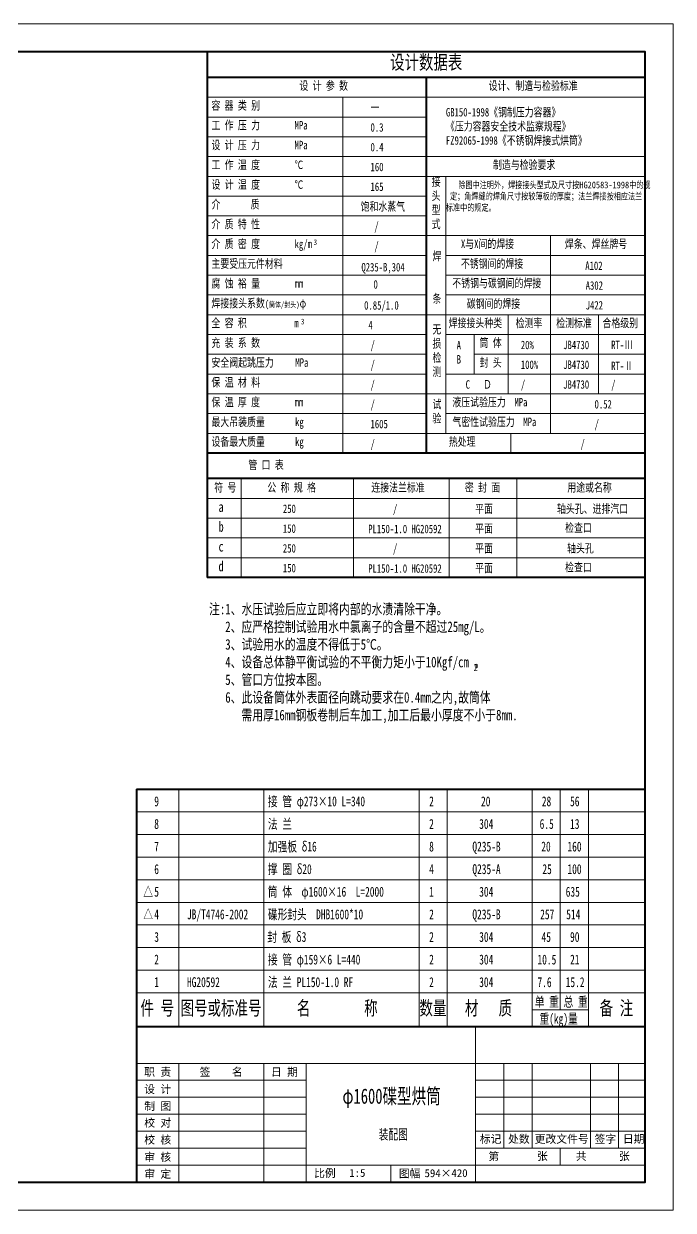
# Model space of a CAD drawing. Extents: x -15853 to 3578, y -6535 to 2458.
# Drawn here: x -12213 to -9913, y -6535 to -2335 of the extents above; entities that cross this region are included whole.
import ezdxf
from ezdxf.enums import TextEntityAlignment as Align

# ---------------------------------------------------------------- set-up
doc = ezdxf.new("R2010")
doc.units = 0
doc.header["$LTSCALE"] = 10
for name, color, linetype, lineweight in [('A 粗实线', 1, 'CONTINUOUS', 40), ('B 细实线', 7, 'CONTINUOUS', 18), ('C 文 字', 2, 'CONTINUOUS', 20), ('J 标注尺寸', 2, 'CONTINUOUS', 18)]:
    doc.layers.add(name, color=color, linetype=linetype, lineweight=lineweight)
doc.styles.add('HZTXT', font='SIMFANG.TTF', dxfattribs={"width": 0.75})
doc.styles.add('标题中文', font='SIMFANG.TTF', dxfattribs={"width": 0.7})

msp = doc.modelspace()

# ---------------------------------------------------------------- linework, layer by layer
at = {"layer": 'A 粗实线'}
for p, q in [((-11563.12, -2435.13), (-11563.12, -4295.3)), ((-10013.12, -2525.3), (-11563.12, -2525.3)), ((-10788.12, -2525.3), (-10788.12, -3855.3)), ((-10013.12, -3855.3), (-11563.12, -3855.3)), ((-10013.12, -3945.3), (-11563.12, -3945.3)), ((-10013.12, -4295.3), (-11563.12, -4295.3)), ((-11813.12, -5045.13), (-11813.12, -5885.13)), ((-11813.12, -5045.13), (-10013.12, -5045.13)), ((-11813.12, -5885.13), (-10013.12, -5885.13))]:
    msp.add_line(p, q, dxfattribs=at)
at = {"layer": 'A 粗实线', "color": 1}
msp.add_line((-11813.12, -5885.13), (-11813.12, -6435.13), dxfattribs=at)
at = {"layer": 'A 粗实线', "color": 5}
msp.add_lwpolyline([(-15603.12, -6435.13), (-10013.12, -6435.13), (-10013.12, -2435.13), (-15603.12, -2435.13)], close=True, dxfattribs=at)
at = {"layer": 'B 细实线'}
for p, q in [((-10013.12, -2595.3), (-11563.12, -2595.3)), ((-11083.12, -2595.3), (-11083.12, -3855.3)), ((-10788.12, -2665.3), (-11563.12, -2665.3)), ((-10788.12, -2735.3), (-11563.12, -2735.3)), ((-10013.12, -2805.3), (-11563.12, -2805.3)), ((-10013.12, -2875.3), (-11563.12, -2875.3)), ((-10718.12, -2875.3), (-10718.12, -3785.3)), ((-10788.12, -2945.3), (-11563.12, -2945.3)), ((-10788.12, -3015.3), (-11563.12, -3015.3)), ((-10718.12, -3085.3), (-11563.12, -3085.3)), ((-10013.12, -3085.3), (-10718.12, -3085.3)), ((-10348.12, -3085.3), (-10348.12, -3785.3)), ((-10788.12, -3155.3), (-11563.12, -3155.3)), ((-10013.12, -3155.3), (-10718.12, -3155.3)), ((-10788.12, -3225.3), (-11563.12, -3225.3)), ((-10013.12, -3225.3), (-10718.12, -3225.3)), ((-10788.12, -3295.3), (-11563.12, -3295.3)), ((-10013.12, -3295.3), (-10718.12, -3295.3)), ((-10013.12, -3365.3), (-11563.12, -3365.3)), ((-10498.12, -3365.3), (-10498.12, -3645.3)), ((-10178.12, -3365.3), (-10178.12, -3645.3)), ((-10788.12, -3435.3), (-11563.12, -3435.3)), ((-10013.12, -3435.3), (-10718.12, -3435.3)), ((-10618.12, -3435.3), (-10618.12, -3575.3)), ((-10788.12, -3505.3), (-11563.12, -3505.3)), ((-10013.12, -3505.3), (-10618.12, -3505.3)), ((-10788.12, -3575.3), (-11563.12, -3575.3)), ((-10013.12, -3575.3), (-10718.12, -3575.3)), ((-10013.12, -3645.3), (-11563.12, -3645.3)), ((-10788.12, -3715.3), (-11563.12, -3715.3)), ((-10013.12, -3715.3), (-10718.12, -3715.3)), ((-10013.12, -3785.3), (-11563.12, -3785.3)), ((-10488.46, -3785.3), (-10488.46, -3855.3)), ((-11443.12, -3945.3), (-11443.12, -4295.3)), ((-11044.81, -3945.3), (-11044.81, -4295.3)), ((-10706.93, -3945.3), (-10706.93, -4295.3)), ((-10466.97, -3945.3), (-10466.97, -4295.3)), ((-10013.12, -4015.3), (-11563.12, -4015.3)), ((-10013.12, -4085.3), (-11563.12, -4085.3)), ((-10013.12, -4155.3), (-11563.12, -4155.3)), ((-10013.12, -4225.3), (-11563.12, -4225.3)), ((-11663.12, -5885.13), (-11663.12, -5045.13)), ((-11363.12, -5885.13), (-11363.12, -5045.13)), ((-10813.12, -5885.13), (-10813.12, -5045.13)), ((-10713.12, -5885.13), (-10713.12, -5045.13)), ((-10413.12, -5885.13), (-10413.12, -5045.13)), ((-10313.12, -5825.13), (-10313.12, -5045.13)), ((-10213.12, -5885.13), (-10213.12, -5045.13)), ((-11813.12, -5125.13), (-10013.12, -5125.13)), ((-11813.12, -5205.13), (-10013.12, -5205.13)), ((-11813.12, -5285.13), (-10013.12, -5285.13)), ((-11813.12, -5365.13), (-10013.12, -5365.13)), ((-11813.12, -5445.13), (-10013.12, -5445.13)), ((-11813.12, -5525.13), (-10013.12, -5525.13)), ((-11813.12, -5605.13), (-10013.12, -5605.13)), ((-11813.12, -5685.13), (-10013.12, -5685.13)), ((-11813.12, -5765.13), (-10013.12, -5765.13)), ((-10413.12, -5825.13), (-10213.12, -5825.13)), ((-10613.12, -5885.13), (-10613.12, -6435.13)), ((-11813.12, -6015.13), (-10013.12, -6015.13)), ((-11663.12, -6015.13), (-11663.12, -6435.13)), ((-11363.12, -6015.13), (-11363.12, -6435.13)), ((-11213.12, -6015.13), (-11213.12, -6435.13)), ((-10513.12, -6015.13), (-10513.12, -6315.13)), ((-10413.12, -6015.13), (-10413.12, -6315.13)), ((-10206.65, -6015.13), (-10206.65, -6315.13)), ((-10106.65, -6015.13), (-10106.65, -6315.13)), ((-11813.12, -6075.13), (-11213.12, -6075.13)), ((-10613.12, -6075.13), (-10013.12, -6075.13)), ((-11813.12, -6135.13), (-11213.12, -6135.13)), ((-10613.12, -6135.13), (-10013.12, -6135.13)), ((-11813.12, -6195.13), (-11213.12, -6195.13)), ((-10613.12, -6195.13), (-10013.12, -6195.13)), ((-11813.12, -6255.13), (-11213.12, -6255.13)), ((-10613.12, -6255.13), (-10013.12, -6255.13)), ((-11813.12, -6315.13), (-11213.12, -6315.13)), ((-10613.12, -6315.13), (-10013.12, -6315.13)), ((-10313.12, -6375.13), (-10313.12, -6315.13)), ((-11813.12, -6375.13), (-10013.12, -6375.13)), ((-10913.12, -6375.13), (-10913.12, -6435.13))]:
    msp.add_line(p, q, dxfattribs=at)
msp.add_lwpolyline([(-15853.12, -6535.13), (-9913.12, -6535.13), (-9913.12, -2335.13), (-15853.12, -2335.13)], close=True, dxfattribs=at)

# ---------------------------------------------------------------- texts
at = {"layer": 'C 文 字', "style": '标题中文', "oblique": 0.5}
msp.add_text('职 责', height=28, rotation=0.09587, dxfattribs=at).set_placement((-11738.26, -6045.69), align=Align.MIDDLE_CENTER)
for s, p in [('签    名', (-11513.7, -6044.64)), ('日 期', (-11289.8, -6045.24)), ('设 计', (-11738.26, -6105.69)), ('制 图', (-11738.26, -6165.69)), ('校 对', (-11738.26, -6224.63)), ('校 核', (-11738.26, -6284.63)), ('标记', (-10559.83, -6281.97)), ('处数', (-10459.83, -6281.97)), ('更改文件号', (-10308.22, -6281.97)), ('签字', (-10153.37, -6281.97)), ('日期', (-10053.37, -6281.97)), ('审 核', (-11738.26, -6345.69)), ('第       张', (-10462.8, -6342.93)), ('共      张', (-10162.8, -6342.93)), ('审 定', (-11738.26, -6405.69)), ('比例', (-11146.48, -6403.11)), ('1:5', (-11031.66, -6403.11)), ('图幅', (-10846.48, -6404.01)), ('594×420', (-10717.58, -6404.01))]:
    msp.add_text(s, height=28, rotation=0.09587, dxfattribs=at).set_placement(p, align=Align.MIDDLE)
at = {"layer": 'C 文 字', "attachment_point": 1, "style": 'HZTXT'}
for s, insert, char_height, width in [('设计数据表', (-10915.61, -2446.47), 50, 775), ('设 计 参 数', (-11236.52, -2539.48), 30, 480), ('设计、制造与检验标准', (-10566.6, -2539.48), 30, 480), ('容 器 类 别', (-11548.02, -2609.48), 30, 480), ('一', (-10984.85, -2617.03), 30, 480), ('GB150-1998《钢制压力容器》\\P《压力容器安全技术监察规程》\\PFZ92065-1998《不锈钢焊接式烘筒》', (-10717.96, -2633.29), 30, 775), ('工 作 压 力        MPa', (-11548.02, -2679.48), 30, 480), ('0.3', (-10984.85, -2687.03), 30, 480), ('设 计 压 力        MPa', (-11548.02, -2749.48), 30, 480), ('0.4', (-10984.85, -2757.03), 30, 480), ('工 作 温 度        ℃', (-11548.02, -2819.48), 30, 480), ('160', (-10984.85, -2827.03), 30, 480), (' 制造与检验要求', (-10566.6, -2819.48), 30, 480), ('设 计 温 度        ℃', (-11548.02, -2889.48), 30, 480), ('165', (-10984.85, -2897.03), 30, 480), ('接\\P头\\P型\\P式', (-10768.48, -2879.41), 30, 480), ('   除图中注明外，焊接接头型式及尺寸按HG20583-1998中的规\\P 定；角焊缝的焊角尺寸按较薄板的厚度；法兰焊接按相应法兰标准中的规定。', (-10718.12, -2893.7), 24, 705), ('介       质', (-11548.02, -2959.48), 30, 480), ('饱和水蒸气', (-11020, -2967.03), 30, 480), ('介 质 特 性', (-11548.02, -3029.48), 30, 480), ('/', (-10971.28, -3037.03), 30, 480), ('介 质 密 度        kg/m', (-11548.02, -3099.48), 30, 480), ('3', (-11186.26, -3098.57), 20, 480), ('/', (-10971.28, -3107.03), 30, 480), ('X与X间的焊接', (-10664.79, -3099.48), 30, 480), ('焊条、焊丝牌号', (-10296.92, -3099.48), 30, 480), ('焊\\P\\P\\P条', (-10765.6, -3142.84), 30, 480), ('主要受压元件材料', (-11548.02, -3169.48), 30, 480), ('Q235-B,304 ', (-11017.13, -3181.92), 30, 480), ('不锈钢间的焊接', (-10664.79, -3169.48), 30, 480), ('  A102', (-10255.24, -3176.66), 30, 480), ('不锈钢与碳钢间的焊接', (-10695.41, -3238.39), 30, 480), ('腐 蚀 裕 量        mm', (-11548.02, -3239.48), 30, 480), ('0', (-10974.42, -3242.76), 30, 480), ('A302', (-10223.23, -3246.66), 30, 480), ('焊接接头系数{\\H0.8333x;(\\H0.8x;筒体/封头)}φ{\\H0.8333x;        } ', (-11548.02, -3309.48), 30, 480), ('0.85/1.0', (-11007.48, -3317.03), 30, 480), (' 碳钢间的焊接', (-10659.46, -3311.15), 30, 480), ('J422', (-10223.23, -3316.66), 30, 480), ('全 容 积           m', (-11548.02, -3379.48), 30, 480), ('3', (-11231.45, -3379.33), 20, 480), ('4', (-10992.4, -3387.03), 30, 480), ('无\\P损\\P检\\P测', (-10765.6, -3402.13), 30, 480), ('焊接接头种类', (-10708.1, -3379.48), 30, 480), ('检测率', (-10471.2, -3379.48), 30, 480), ('检测标准', (-10327.55, -3379.48), 30, 480), ('合格级别', (-10163.74, -3379.48), 30, 480), ('充 装 系 数', (-11548.02, -3449.48), 30, 480), ('/', (-10984.85, -3457.03), 30, 480), ('A\\PB', (-10679.91, -3458.1), 30, 480), ('筒 体', (-10598.76, -3449.48), 30, 480), ('20%', (-10452.78, -3457.03), 30, 480), ('JB4730', (-10302.78, -3457.03), 30, 480), ('RT-Ⅲ', (-10132.78, -3457.03), 30, 480), ('安全阀起跳压力     MPa', (-11548.02, -3519.48), 30, 480), ('/', (-10984.85, -3527.03), 30, 480), ('封 头', (-10598.76, -3519.48), 30, 480), ('100%', (-10452.78, -3527.03), 30, 480), ('JB4730', (-10302.78, -3527.03), 30, 480), ('RT-Ⅱ', (-10132.78, -3531.12), 30, 480), ('保 温 材 料', (-11548.02, -3589.48), 30, 480), ('/', (-10984.85, -3597.03), 30, 480), ('C   Ｄ', (-10648.14, -3597.03), 30, 480), ('/', (-10452.78, -3597.03), 30, 480), ('JB4730', (-10302.78, -3597.03), 30, 480), ('/', (-10132.78, -3597.03), 30, 480), ('保 温 厚 度        mm', (-11548.02, -3659.48), 30, 480), ('/', (-10984.85, -3667.03), 30, 480), ('试\\P验', (-10765.6, -3667.03), 30, 480), ('液压试验压力  MPa', (-10695.03, -3659.48), 30, 480), ('0.52', (-10191.72, -3667.03), 30, 480), ('最大吊装质量       kg', (-11548.02, -3729.48), 30, 480), ('1605', (-10984.85, -3737.03), 30, 480), ('气密性试验压力  MPa', (-10695.03, -3729.48), 30, 480), ('/', (-10191.72, -3737.03), 30, 480), ('设备最大质量       kg', (-11548.02, -3799.48), 30, 480), ('/', (-10984.85, -3807.03), 30, 480), ('热处理', (-10707.63, -3799.48), 30, 480), ('/', (-10241.6, -3807.03), 30, 480), ('管 口 表', (-11417.34, -3881.68), 30, 480), (' 符 号', (-11553.37, -3961.6), 30, 480), ('公 称 规 格', (-11349.94, -3961.6), 30, 480), ('连接法兰标准', (-10981.98, -3961.6), 30, 480), ('密 封 面', (-10651.06, -3961.6), 30, 480), ('用途或名称', (-10288.18, -3961.6), 30, 480), ('a', (-11523.02, -4027.38), 36, 576), ('250', (-11295.08, -4037.03), 30, 480), ('/', (-10905.34, -4037.03), 30, 480), ('平面', (-10614.41, -4037.03), 30, 480), ('轴头孔、进排汽口', (-10324.95, -4037.03), 30, 480), ('b', (-11523.02, -4097.38), 36, 576), ('150', (-11295.08, -4107.03), 30, 480), ('PL150-1.0 HG20592', (-10993.06, -4108.4), 30, 480), ('平面', (-10614.41, -4107.03), 30, 480), ('检查口', (-10296.07, -4104.28), 30, 480), ('c', (-11523.02, -4167.38), 36, 576), ('250', (-11295.08, -4177.03), 30, 480), ('/', (-10905.34, -4177.03), 30, 480), ('平面', (-10614.41, -4177.03), 30, 480), ('轴头孔', (-10289.11, -4177.03), 30, 480), ('d', (-11523.02, -4237.38), 36, 576), ('检查口', (-10296.07, -4244.28), 30, 480), ('150', (-11295.08, -4247.03), 30, 480), ('PL150-1.0 HG20592', (-10993.06, -4248.4), 30, 480), ('平面', (-10614.41, -4247.03), 30, 480)]:
    msp.add_mtext(s, dxfattribs=dict(at, insert=insert, char_height=char_height, width=width))
at = {"layer": 'C 文 字', "insert": (-11556.6, -4388.23), "char_height": 37.5, "attachment_point": 1, "style": 'HZTXT'}
msp.add_mtext('注:1、水压试验后应立即将内部的水渍清除干净。\\P   2、应严格控制试验用水中氯离子的含量不超过25mg/L。\\P   3、试验用水的温度不得低于5℃。\\P   4、设备总体静平衡试验的不平衡力矩小于10Kgf/cm 。\\P   5、管口方位按本图。\\P   6、此设备筒体外表面径向跳动要求在0.4mm之内,故筒体\\P      需用厚16mm钢板卷制后车加工,加工后最小厚度不小于8mm.', dxfattribs=at)
at = {"layer": 'J 标注尺寸', "style": '标题中文', "width": 0.7}
for s, height, p in [('2', 25.2, (-10619.98, -4626.61)), ('9', 35, (-11750.55, -5105.13)), ('接 管 φ273×10 L=340', 35, (-11348.11, -5105.13)), ('2', 35, (-10777.3, -5105.13)), ('20', 35, (-10593.77, -5105.13)), ('28', 35, (-10378.49, -5105.13)), ('56', 35, (-10278.49, -5105.13)), ('8', 35, (-11750.55, -5185.13)), ('法 兰 ', 35, (-11348.11, -5185.13)), ('2', 35, (-10777.3, -5185.13)), (' 304', 35, (-10616.87, -5185.13)), ('6.5', 35, (-10386.21, -5185.13)), ('13', 35, (-10278.49, -5185.13)), ('7', 35, (-11750.55, -5265.13)), ('加强板 δ16', 35, (-11348.11, -5265.13)), ('8', 35, (-10777.3, -5265.13)), ('Q235-B', 35, (-10624.35, -5265.13)), ('20', 35, (-10380.42, -5265.13)), ('160', 35, (-10287.8, -5265.13)), ('6', 35, (-11750.55, -5345.13)), ('撑 圈 δ20', 35, (-11348.11, -5345.13)), ('4', 35, (-10777.3, -5345.13)), ('Q235-A', 35, (-10624.35, -5345.13)), ('25', 35, (-10376.57, -5345.13)), ('100', 35, (-10287.8, -5345.13)), ('△', 35, (-11789.3, -5425.13)), ('5', 35, (-11750.55, -5425.13)), ('筒 体  φ1600×16  L=2000', 35, (-11348.11, -5425.13)), ('1', 35, (-10777.3, -5425.13)), (' 304', 35, (-10616.87, -5425.13)), ('635', 35, (-10293.92, -5425.13)), ('△', 35, (-11789.3, -5505.13)), ('4', 35, (-11750.55, -5505.13)), ('JB/T4746-2002', 35, (-11634.69, -5505.13)), ('碟形封头  DHB1600*10', 35, (-11348.11, -5505.13)), ('2', 35, (-10777.3, -5505.13)), ('Q235-B', 35, (-10624.35, -5505.13)), ('257', 35, (-10384.28, -5505.13)), ('514', 35, (-10292.16, -5505.13)), ('3', 35, (-11750.55, -5585.13)), (' 封 板 δ3', 35, (-11367.03, -5585.13)), ('2', 35, (-10777.3, -5585.13)), (' 304', 35, (-10616.87, -5585.13)), ('45', 35, (-10379.45, -5585.13)), ('90', 35, (-10278.49, -5585.13)), ('接 管 φ159×6 L=440', 35, (-11348.11, -5665.13)), ('2', 35, (-11750.55, -5665.13)), ('2', 35, (-10777.3, -5665.13)), (' 304', 35, (-10616.87, -5665.13)), ('10.5', 35, (-10393.93, -5665.13)), ('21', 35, (-10278.49, -5665.13)), ('1', 35, (-11750.55, -5745.13)), ('HG20592', 35, (-11634.69, -5745.13)), ('法 兰 PL150-1.0 RF', 35, (-11348.11, -5745.13)), ('2', 35, (-10777.3, -5745.13)), (' 304', 35, (-10616.87, -5745.13)), ('7.6', 35, (-10393.93, -5745.13)), ('15.2', 35, (-10293.93, -5745.13)), ('件 号', 49.98, (-11799.4, -5844.25)), ('图号或标准号', 49.98, (-11657.28, -5844.25)), ('名        称', 49.98, (-11245.62, -5844.25)), ('数量', 49.98, (-10811.53, -5844.25)), ('材   质', 49.98, (-10650.55, -5844.25)), ('单 重', 35, (-10403.2, -5814.66)), ('总 重', 35, (-10301.46, -5814.66)), ('备 注', 49.98, (-10174.06, -5844.25)), ('重(kg)量', 35, (-10386.61, -5874.66)), ('φ1600碟型烘筒', 53.978, (-11084.2, -6158.06)), ('装配图', 35.986, (-10955.74, -6284.64))]:
    msp.add_text(s, height=height, dxfattribs=at).set_placement(p)

doc.saveas('drawing.dxf')
